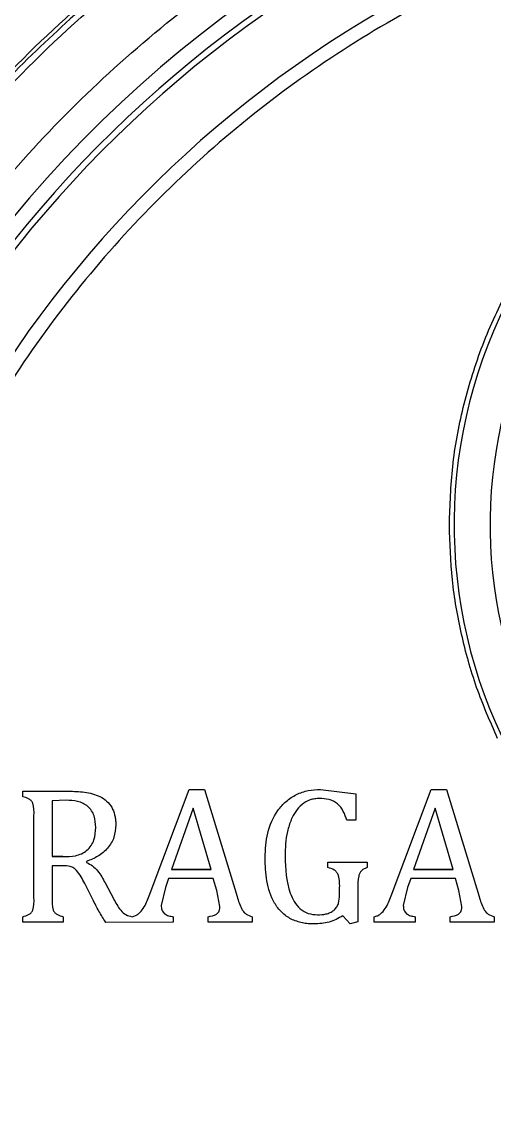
# Model space of a CAD drawing. Header units: millimetres. Extents: x 2136 to 4572, y 748 to 2471.
# Drawn here: x 2877.5 to 2913.1, y 2202.4 to 2284.1 of the extents above; entities that cross this region are included whole.
import ezdxf

# ---------------------------------------------------------------- set-up
doc = ezdxf.new("R2010")
doc.units = ezdxf.units.MM

msp = doc.modelspace()

# ---------------------------------------------------------------- linework, layer by layer
at = {"color": 7, "linetype": 'Continuous', "lineweight": 25}
for p, q in [((2877.575, 2225.662), (2877.575, 2226.074)), ((2877.575, 2226.074), (2881.187, 2226.074)), ((2877.575, 2226.074), (2881.187, 2226.074)), ((2877.575, 2226.074), (2877.575, 2226.074)), ((2881.187, 2226.074), (2881.187, 2226.074)), ((2887.119, 2218.181), (2890.137, 2226.211)), ((2887.119, 2218.181), (2890.137, 2226.211)), ((2890.137, 2226.211), (2891.282, 2226.211)), ((2890.137, 2226.211), (2890.137, 2226.211)), ((2890.137, 2226.211), (2891.282, 2226.211)), ((2891.282, 2226.211), (2893.743, 2218.123)), ((2891.282, 2226.211), (2891.282, 2226.211)), ((2891.282, 2226.211), (2893.743, 2218.123)), ((2900.031, 2226.211), (2902.706, 2225.87)), ((2900.031, 2226.211), (2900.031, 2226.211)), ((2902.706, 2225.87), (2902.706, 2223.879)), ((2902.706, 2225.87), (2902.706, 2225.87)), ((2905.367, 2218.181), (2908.385, 2226.211)), ((2905.367, 2218.181), (2908.385, 2226.211)), ((2908.385, 2226.211), (2909.53, 2226.211)), ((2908.385, 2226.211), (2908.385, 2226.211)), ((2908.385, 2226.211), (2909.53, 2226.211)), ((2909.53, 2226.211), (2911.991, 2218.123)), ((2909.53, 2226.211), (2909.53, 2226.211)), ((2909.53, 2226.211), (2911.991, 2218.123)), ((2880.85, 2225.388), (2879.794, 2225.36)), ((2879.794, 2225.36), (2879.794, 2221.135)), ((2878.422, 2218.044), (2878.422, 2224.226)), ((2890.42, 2224.792), (2888.789, 2220.174)), ((2891.779, 2220.174), (2890.42, 2224.792)), ((2908.668, 2224.792), (2907.036, 2220.174)), ((2910.027, 2220.174), (2908.668, 2224.792)), ((2884.596, 2223.544), (2884.596, 2223.544)), ((2902.706, 2223.879), (2902.02, 2223.879)), ((2879.794, 2221.135), (2880.61, 2221.135)), ((2879.794, 2221.135), (2879.794, 2221.135)), ((2880.61, 2221.135), (2879.794, 2221.135)), ((2880.61, 2221.135), (2880.61, 2221.135)), ((2895.846, 2221.066), (2895.846, 2221.066)), ((2897.355, 2221.167), (2897.355, 2221.167)), ((2880.585, 2220.449), (2879.794, 2220.449)), ((2879.794, 2220.449), (2879.794, 2218.048)), ((2882.385, 2220.768), (2882.385, 2220.704)), ((2888.789, 2220.174), (2891.779, 2220.174)), ((2891.779, 2220.174), (2888.789, 2220.174)), ((2900.59, 2220.312), (2900.59, 2220.723)), ((2900.59, 2220.723), (2903.553, 2220.723)), ((2900.59, 2220.723), (2903.553, 2220.723)), ((2900.59, 2220.723), (2900.59, 2220.723)), ((2903.553, 2220.723), (2903.553, 2220.312)), ((2903.553, 2220.723), (2903.553, 2220.723)), ((2907.036, 2220.174), (2910.027, 2220.174)), ((2910.027, 2220.174), (2907.036, 2220.174)), ((2888.581, 2219.488), (2888.339, 2218.811)), ((2891.949, 2219.488), (2888.581, 2219.488)), ((2892.202, 2218.588), (2891.949, 2219.488)), ((2906.829, 2219.488), (2906.586, 2218.811)), ((2910.196, 2219.488), (2906.829, 2219.488)), ((2910.449, 2218.588), (2910.196, 2219.488)), ((2882.863, 2217.902), (2882.252, 2219.1)), ((2883.794, 2219.148), (2884.424, 2217.966)), ((2883.794, 2219.148), (2883.794, 2219.148)), ((2883.794, 2219.148), (2884.424, 2217.966)), ((2888.339, 2218.811), (2888.023, 2217.454)), ((2892.442, 2217.381), (2892.202, 2218.588)), ((2901.471, 2218.249), (2901.471, 2218.678)), ((2902.843, 2218.73), (2902.843, 2216.211)), ((2906.586, 2218.811), (2906.271, 2217.454)), ((2910.689, 2217.381), (2910.449, 2218.588)), ((2878.422, 2218.044), (2878.422, 2218.044)), ((2884.424, 2217.966), (2884.424, 2217.966)), ((2887.119, 2218.181), (2887.119, 2218.181)), ((2893.743, 2218.123), (2893.743, 2218.123)), ((2905.367, 2218.181), (2905.367, 2218.181)), ((2911.991, 2218.123), (2911.991, 2218.123)), ((2877.575, 2216.196), (2877.575, 2216.607)), ((2877.575, 2216.607), (2877.575, 2216.607)), ((2880.64, 2216.196), (2877.575, 2216.196)), ((2880.64, 2216.607), (2880.64, 2216.196)), ((2888.92, 2216.196), (2883.837, 2216.179)), ((2885.84, 2216.605), (2885.84, 2216.605)), ((2888.92, 2216.607), (2888.92, 2216.196)), ((2891.552, 2216.196), (2891.552, 2216.607)), ((2894.886, 2216.196), (2891.552, 2216.196)), ((2894.886, 2216.607), (2894.886, 2216.196)), ((2894.886, 2216.607), (2894.886, 2216.607)), ((2902.262, 2216.058), (2901.718, 2216.672)), ((2902.843, 2216.211), (2902.262, 2216.058)), ((2904.078, 2216.196), (2904.078, 2216.607)), ((2904.078, 2216.607), (2904.078, 2216.607)), ((2907.167, 2216.196), (2904.078, 2216.196)), ((2907.167, 2216.607), (2907.167, 2216.196)), ((2909.8, 2216.196), (2909.8, 2216.607)), ((2913.133, 2216.196), (2909.8, 2216.196)), ((2913.133, 2216.607), (2913.133, 2216.196)), ((2913.133, 2216.607), (2913.133, 2216.607))]:
    msp.add_line(p, q, dxfattribs=at)
for centre, radius, start, end in [((2947.454, 2211.196), 91.48, 295.79271, 180), ((2947.454, 2211.196), 90.341, 353.64897, 186.35103), ((2947.454, 2211.196), 89.875, 353.64897, 186.35103), ((2947.454, 2211.196), 85.319, 353.33017, 186.66983), ((2947.454, 2246.196), 37.354, 94.65071, 205.34929), ((2947.454, 2246.196), 34.646, 95.01875, 204.98125), ((2947.454, 2211.196), 91.48, 180, 290.22656)]:
    msp.add_arc(centre, radius, start, end, dxfattribs=at)
for points in [[(2849.781, 2221.986), (2850.305, 2225.638), (2851.353, 2232.941), (2854.473, 2243.584), (2858.68, 2253.827), (2864.036, 2263.528), (2870.44, 2272.567), (2877.822, 2280.829), (2886.084, 2288.21), (2895.123, 2294.615), (2904.824, 2299.97), (2915.067, 2304.178), (2925.71, 2307.298), (2933.013, 2308.346), (2936.665, 2308.87)], [(2849.983, 2228.529), (2850.67, 2231.823), (2852.042, 2238.411), (2855.363, 2247.964), (2859.567, 2257.147), (2864.703, 2265.85), (2870.692, 2273.987), (2877.48, 2281.471), (2884.993, 2288.227), (2893.155, 2294.181), (2901.88, 2299.28), (2911.081, 2303.444), (2920.648, 2306.724), (2927.242, 2308.068), (2930.539, 2308.741)], [(2853.714, 2211.196), (2853.801, 2214.264), (2853.975, 2220.399), (2855.378, 2229.514), (2857.603, 2238.452), (2860.711, 2247.127), (2864.649, 2255.456), (2869.387, 2263.36), (2874.875, 2270.76), (2881.063, 2277.588), (2887.89, 2283.775), (2895.291, 2289.264), (2903.194, 2294.001), (2911.524, 2297.94), (2920.199, 2301.048), (2929.137, 2303.273), (2938.251, 2304.676), (2944.387, 2304.85), (2947.454, 2304.937)], [(2947.454, 2295.482), (2944.492, 2295.392), (2938.566, 2295.211), (2929.777, 2293.756), (2921.184, 2291.451), (2912.883, 2288.236), (2904.966, 2284.171), (2897.521, 2279.293), (2890.631, 2273.659), (2884.372, 2267.331), (2878.814, 2260.38), (2874.018, 2252.882), (2870.038, 2244.92), (2866.919, 2236.585), (2864.691, 2227.967), (2863.399, 2219.164), (2862.975, 2210.265), (2863.484, 2204.359), (2863.738, 2201.406)], [(2882.812, 2285.834), (2881.056, 2284.258), (2877.545, 2281.105), (2874.393, 2277.595), (2872.816, 2275.839)], [(2947.454, 2117.456), (2944.387, 2117.543), (2938.251, 2117.717), (2929.137, 2119.12), (2920.199, 2121.345), (2911.524, 2124.453), (2903.194, 2128.392), (2895.291, 2133.129), (2887.89, 2138.618), (2881.063, 2144.805), (2874.875, 2151.633), (2869.387, 2159.033), (2864.649, 2166.936), (2860.711, 2175.266), (2857.603, 2183.941), (2855.378, 2192.879), (2853.975, 2201.994), (2853.801, 2208.129), (2853.714, 2211.196)]]:
    msp.add_open_spline(points, degree=3, dxfattribs=at)
for points, knots in [([(2909.747, 2246.196), (2909.796, 2247.66), (2909.897, 2250.629), (2910.72, 2255.08), (2912.078, 2259.533), (2914.037, 2263.884), (2916.579, 2268.025), (2919.654, 2271.826), (2923.193, 2275.199), (2927.114, 2278.069), (2931.292, 2280.374), (2935.62, 2282.089), (2939.989, 2283.27), (2942.941, 2283.611), (2944.397, 2283.779)], [0, 0, 0, 0, 0.078216, 0.158605, 0.241035, 0.32651, 0.412892, 0.5, 0.587092, 0.673473, 0.758965, 0.841378, 0.921776, 1, 1, 1, 1]), ([(2913.378, 2230.052), (2912.822, 2231.327), (2911.71, 2233.878), (2910.602, 2237.908), (2909.878, 2242.024), (2909.791, 2244.805), (2909.747, 2246.196)], [0, 0, 0, 0, 0.249984, 0.5, 0.749984, 1, 1, 1, 1]), ([(2881.187, 2226.074), (2881.591, 2226.06), (2882.397, 2226.033), (2883.387, 2225.736), (2884.04, 2225.246), (2884.388, 2224.737), (2884.534, 2224.248), (2884.589, 2223.848), (2884.594, 2223.646), (2884.596, 2223.544)], [0, 0, 0, 0, 0.250321, 0.499801, 0.624784, 0.749675, 0.874698, 0.937347, 1, 1, 1, 1]), ([(2895.846, 2221.066), (2895.881, 2221.689), (2895.95, 2222.934), (2896.58, 2224.404), (2897.413, 2225.34), (2898.202, 2225.855), (2899.095, 2226.164), (2899.719, 2226.195), (2900.031, 2226.211)], [0, 0, 0, 0, 0.2501594, 0.4995807, 0.624669, 0.7497301, 0.8748096, 1, 1, 1, 1]), ([(2895.846, 2221.066), (2895.881, 2221.689), (2895.95, 2222.934), (2896.58, 2224.404), (2897.413, 2225.34), (2898.202, 2225.855), (2899.095, 2226.164), (2899.719, 2226.195), (2900.031, 2226.211)], [0, 0, 0, 0, 0.2501594, 0.4995807, 0.624669, 0.7497301, 0.8748096, 1, 1, 1, 1]), ([(2878.422, 2224.226), (2878.435, 2224.549), (2878.453, 2224.953), (2878.225, 2225.381), (2877.957, 2225.562), (2877.728, 2225.622), (2877.575, 2225.662)], [0, 0, 0, 0, 0.499621, 0.62515, 0.749473, 1, 1, 1, 1]), ([(2883.086, 2223.347), (2883.069, 2223.639), (2883.044, 2224.077), (2882.793, 2224.608), (2882.505, 2224.941), (2882.132, 2225.174), (2881.579, 2225.362), (2881.142, 2225.378), (2880.85, 2225.388)], [0, 0, 0, 0, 0.2495868, 0.3746258, 0.4995906, 0.6247112, 0.7498825, 1, 1, 1, 1]), ([(2899.943, 2225.525), (2899.825, 2225.52), (2899.59, 2225.509), (2899.133, 2225.392), (2898.613, 2225.095), (2898.141, 2224.562), (2897.774, 2223.868), (2897.518, 2223.04), (2897.376, 2222.108), (2897.362, 2221.48), (2897.355, 2221.167)], [0, 0, 0, 0, 0.062558, 0.125097, 0.249727, 0.374543, 0.499543, 0.665311, 0.833563, 1, 1, 1, 1]), ([(2902.02, 2223.879), (2901.941, 2224.108), (2901.782, 2224.564), (2901.421, 2225.067), (2901.016, 2225.338), (2900.554, 2225.5), (2900.186, 2225.515), (2899.943, 2225.525)], [0, 0, 0, 0, 0.250349, 0.499662, 0.620972, 0.749911, 1, 1, 1, 1]), ([(2884.596, 2223.544), (2884.571, 2223.225), (2884.522, 2222.586), (2884.022, 2221.74), (2883.272, 2221.128), (2882.681, 2220.888), (2882.385, 2220.768)], [0, 0, 0, 0, 0.249907, 0.499448, 0.749459, 1, 1, 1, 1]), ([(2880.61, 2221.135), (2880.932, 2221.138), (2881.413, 2221.143), (2882.026, 2221.34), (2882.438, 2221.596), (2882.754, 2221.962), (2883.038, 2222.543), (2883.067, 2223.026), (2883.086, 2223.347)], [0, 0, 0, 0, 0.2503, 0.375337, 0.500381, 0.62533, 0.750439, 1, 1, 1, 1]), ([(2899.544, 2216.058), (2899.396, 2216.062), (2899.101, 2216.068), (2898.516, 2216.155), (2897.807, 2216.384), (2897.075, 2216.905), (2896.359, 2217.857), (2895.91, 2219.298), (2895.867, 2220.476), (2895.846, 2221.066)], [0, 0, 0, 0, 0.0626532, 0.1253029, 0.2503037, 0.3752146, 0.5002189, 0.7496895, 1, 1, 1, 1]), ([(2897.355, 2221.167), (2897.392, 2220.215), (2897.438, 2219.025), (2898.026, 2217.735), (2898.472, 2217.18), (2899.094, 2216.802), (2899.565, 2216.764), (2899.801, 2216.744)], [0, 0, 0, 0, 0.499795, 0.625141, 0.750203, 0.875019, 1, 1, 1, 1]), ([(2882.252, 2219.1), (2882.076, 2219.448), (2881.855, 2219.883), (2881.435, 2220.292), (2881.073, 2220.448), (2880.78, 2220.448), (2880.585, 2220.449)], [0, 0, 0, 0, 0.500158, 0.625065, 0.75011, 1, 1, 1, 1]), ([(2882.385, 2220.704), (2882.546, 2220.623), (2882.867, 2220.461), (2883.239, 2220.064), (2883.539, 2219.62), (2883.709, 2219.305), (2883.794, 2219.148)], [0, 0, 0, 0, 0.249742, 0.499519, 0.749697, 1, 1, 1, 1]), ([(2901.471, 2218.678), (2901.479, 2219.03), (2901.49, 2219.47), (2901.274, 2219.951), (2901.013, 2220.192), (2900.759, 2220.264), (2900.59, 2220.312)], [0, 0, 0, 0, 0.500125, 0.624669, 0.750035, 1, 1, 1, 1]), ([(2903.553, 2220.312), (2903.515, 2220.299), (2903.44, 2220.273), (2903.297, 2220.206), (2903.128, 2220.098), (2902.982, 2219.904), (2902.832, 2219.449), (2902.838, 2219.049), (2902.843, 2218.73)], [0, 0, 0, 0, 0.062626, 0.125229, 0.250093, 0.374874, 0.500088, 1, 1, 1, 1]), ([(2877.575, 2216.607), (2877.728, 2216.647), (2877.958, 2216.707), (2878.228, 2216.886), (2878.456, 2217.316), (2878.437, 2217.72), (2878.422, 2218.044)], [0, 0, 0, 0, 0.250512, 0.375245, 0.500165, 1, 1, 1, 1]), ([(2877.575, 2216.607), (2877.728, 2216.647), (2877.958, 2216.707), (2878.228, 2216.886), (2878.456, 2217.316), (2878.437, 2217.72), (2878.422, 2218.044)], [0, 0, 0, 0, 0.250512, 0.375245, 0.500165, 1, 1, 1, 1]), ([(2879.794, 2218.048), (2879.787, 2217.726), (2879.78, 2217.364), (2879.927, 2216.995), (2880.022, 2216.866), (2880.254, 2216.706), (2880.486, 2216.647), (2880.64, 2216.607)], [0, 0, 0, 0, 0.4992485, 0.5620926, 0.6245905, 0.749614, 1, 1, 1, 1]), ([(2883.837, 2216.179), (2883.66, 2216.458), (2883.305, 2217.015), (2883.011, 2217.606), (2882.863, 2217.902)], [0, 0, 0, 0, 0.499901, 1, 1, 1, 1]), ([(2884.424, 2217.966), (2884.585, 2217.665), (2884.826, 2217.212), (2885.33, 2216.714), (2885.67, 2216.642), (2885.84, 2216.605)], [0, 0, 0, 0, 0.500537, 0.750346, 1, 1, 1, 1]), ([(2884.424, 2217.966), (2884.585, 2217.665), (2884.826, 2217.212), (2885.33, 2216.714), (2885.67, 2216.642), (2885.84, 2216.605)], [0, 0, 0, 0, 0.500537, 0.750346, 1, 1, 1, 1]), ([(2885.84, 2216.605), (2885.926, 2216.627), (2886.099, 2216.67), (2886.399, 2216.866), (2886.792, 2217.357), (2886.988, 2217.851), (2887.119, 2218.181)], [0, 0, 0, 0, 0.125077, 0.250222, 0.499887, 1, 1, 1, 1]), ([(2885.84, 2216.605), (2885.926, 2216.627), (2886.099, 2216.67), (2886.399, 2216.866), (2886.792, 2217.357), (2886.988, 2217.851), (2887.119, 2218.181)], [0, 0, 0, 0, 0.125077, 0.250222, 0.499887, 1, 1, 1, 1]), ([(2893.743, 2218.123), (2893.838, 2217.798), (2893.958, 2217.389), (2894.234, 2216.966), (2894.478, 2216.727), (2894.722, 2216.655), (2894.886, 2216.607)], [0, 0, 0, 0, 0.50046, 0.628361, 0.750703, 1, 1, 1, 1]), ([(2893.743, 2218.123), (2893.838, 2217.798), (2893.959, 2217.385), (2894.237, 2216.962), (2894.482, 2216.726), (2894.722, 2216.655), (2894.886, 2216.607)], [0, 0, 0, 0, 0.50044, 0.635369, 0.750713, 1, 1, 1, 1]), ([(2899.801, 2216.744), (2900.018, 2216.753), (2900.347, 2216.767), (2900.758, 2216.905), (2901.035, 2217.072), (2901.251, 2217.31), (2901.438, 2217.704), (2901.458, 2218.033), (2901.471, 2218.249)], [0, 0, 0, 0, 0.250183, 0.381348, 0.500383, 0.621905, 0.750375, 1, 1, 1, 1]), ([(2904.078, 2216.607), (2904.165, 2216.627), (2904.34, 2216.666), (2904.642, 2216.862), (2905.038, 2217.352), (2905.235, 2217.849), (2905.367, 2218.181)], [0, 0, 0, 0, 0.12504, 0.250236, 0.499874, 1, 1, 1, 1]), ([(2904.078, 2216.607), (2904.165, 2216.627), (2904.34, 2216.666), (2904.642, 2216.862), (2905.038, 2217.352), (2905.235, 2217.849), (2905.367, 2218.181)], [0, 0, 0, 0, 0.12504, 0.250236, 0.499874, 1, 1, 1, 1]), ([(2911.991, 2218.123), (2912.086, 2217.798), (2912.205, 2217.389), (2912.482, 2216.966), (2912.725, 2216.727), (2912.97, 2216.655), (2913.133, 2216.607)], [0, 0, 0, 0, 0.50046, 0.628361, 0.750703, 1, 1, 1, 1]), ([(2911.991, 2218.123), (2912.086, 2217.798), (2912.207, 2217.385), (2912.484, 2216.962), (2912.73, 2216.726), (2912.97, 2216.655), (2913.133, 2216.607)], [0, 0, 0, 0, 0.50044, 0.635369, 0.750713, 1, 1, 1, 1]), ([(2888.023, 2217.454), (2888.03, 2217.338), (2888.041, 2217.162), (2888.147, 2216.952), (2888.309, 2216.785), (2888.579, 2216.665), (2888.806, 2216.626), (2888.92, 2216.607)], [0, 0, 0, 0, 0.249595, 0.377929, 0.49984, 0.749543, 1, 1, 1, 1]), ([(2891.552, 2216.607), (2891.775, 2216.646), (2892.054, 2216.694), (2892.311, 2216.91), (2892.426, 2217.102), (2892.436, 2217.27), (2892.442, 2217.381)], [0, 0, 0, 0, 0.499477, 0.62618, 0.750315, 1, 1, 1, 1]), ([(2906.271, 2217.454), (2906.278, 2217.338), (2906.289, 2217.162), (2906.394, 2216.952), (2906.557, 2216.785), (2906.827, 2216.665), (2907.054, 2216.626), (2907.167, 2216.607)], [0, 0, 0, 0, 0.249595, 0.377929, 0.49984, 0.749543, 1, 1, 1, 1]), ([(2909.8, 2216.607), (2910.023, 2216.646), (2910.302, 2216.694), (2910.558, 2216.91), (2910.674, 2217.102), (2910.683, 2217.27), (2910.689, 2217.381)], [0, 0, 0, 0, 0.499477, 0.62618, 0.750315, 1, 1, 1, 1]), ([(2901.718, 2216.672), (2901.38, 2216.483), (2900.704, 2216.106), (2899.931, 2216.074), (2899.544, 2216.058)], [0, 0, 0, 0, 0.499617, 1, 1, 1, 1])]:
    msp.add_open_spline(points, degree=3, knots=knots, dxfattribs=at)

doc.saveas('drawing.dxf')
